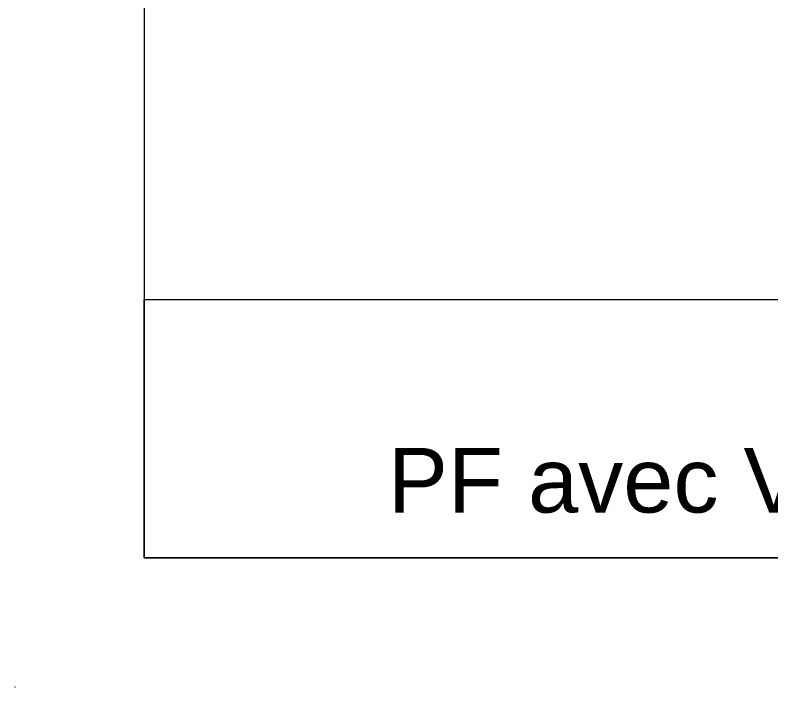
# Model space of a CAD drawing. Header units: millimetres. Extents: x -20000 to 230000, y -17405 to 25402.
# Drawn here: x 120000 to 122927, y -10000 to -7399 of the extents above; entities that cross this region are included whole.
import ezdxf
from ezdxf.enums import TextEntityAlignment as Align

# ---------------------------------------------------------------- set-up
doc = ezdxf.new("R2010")
doc.units = ezdxf.units.MM
doc.header["$PDMODE"] = 35
doc.header["$PDSIZE"] = 0.5
doc.layers.get('0').update_dxf_attribs({"lineweight": 13})
for name, color, linetype, lineweight in [('0 - 1 (validé)', 3, 'Continuous', 13), ('1 - BETON', 251, 'Continuous', 25), ('1 - Texte', 7, 'Continuous', 13)]:
    doc.layers.add(name, color=color, linetype=linetype, lineweight=lineweight)
doc.layers.add('0 - Trame', color=1, linetype='Continuous', lineweight=0, plot=False)
doc.layers.add('Non visible', color=163, linetype='Continuous', lineweight=25, plot=False)
doc.styles.get("Standard").update_dxf_attribs({"font": 'ARIALUNI.TTF'})
doc.styles.add('Texte Poralu', font='tahomabd.ttf')

# ---------------------------------------------------------------- blocks, each defined once
blk = doc.blocks.new('Cadre Coupe_Elev')
for p in [(2000, 1500), (2000, 500)]:
    blk.add_point(p)
at = {"layer": '0 - Trame'}
for points in [[(500, 500), (9500, 500), (9500, 9500), (500, 9500)], [(500, 1500), (9500, 1500), (9500, 500), (500, 500)]]:
    blk.add_lwpolyline(points, close=True, dxfattribs=at)
for p in [(0, 0), (10000, 0)]:
    blk.add_point(p, dxfattribs=at)
at = {"color": 7}
blk.add_attdef('REPERE_1', text='', height=300, dxfattribs=at).set_placement((1000, 9000), align=Align.MIDDLE_CENTER)
at = {"layer": '1 - Texte', "color": 7}
for tag, p in [('DEFINITION1', (5000, 1200)), ('DEFINITION2', (5000, 800))]:
    blk.add_attdef(tag, text='', height=250, dxfattribs=at).set_placement(p, align=Align.MIDDLE_CENTER)
at = {"layer": 'Non visible', "style": 'Texte Poralu'}
for p in [(5447.1, 4905.8), (5447.1, 4605.8)]:
    blk.add_attdef('REPERE_2', text='', height=35, dxfattribs=at).set_placement(p, align=Align.MIDDLE_LEFT)

msp = doc.modelspace()

# ---------------------------------------------------------------- block references
at = {"layer": '0 - 1 (validé)'}
ref = msp.add_blockref('Cadre Coupe_Elev', (120000, -10000), dxfattribs=at)
ref.add_attrib('DEFINITION2', 'PF avec VR / R+2 - Terrasse + Etanch. + Isol.', dxfattribs={"layer": '1 - Texte', "color": 7, "height": 250}).set_placement((125000, -9200), align=Align.MIDDLE_CENTER)
at = {"layer": '1 - BETON'}
msp.add_blockref('Cadre Coupe_Elev', (110000, -10000), dxfattribs=at)

doc.saveas('drawing.dxf')
